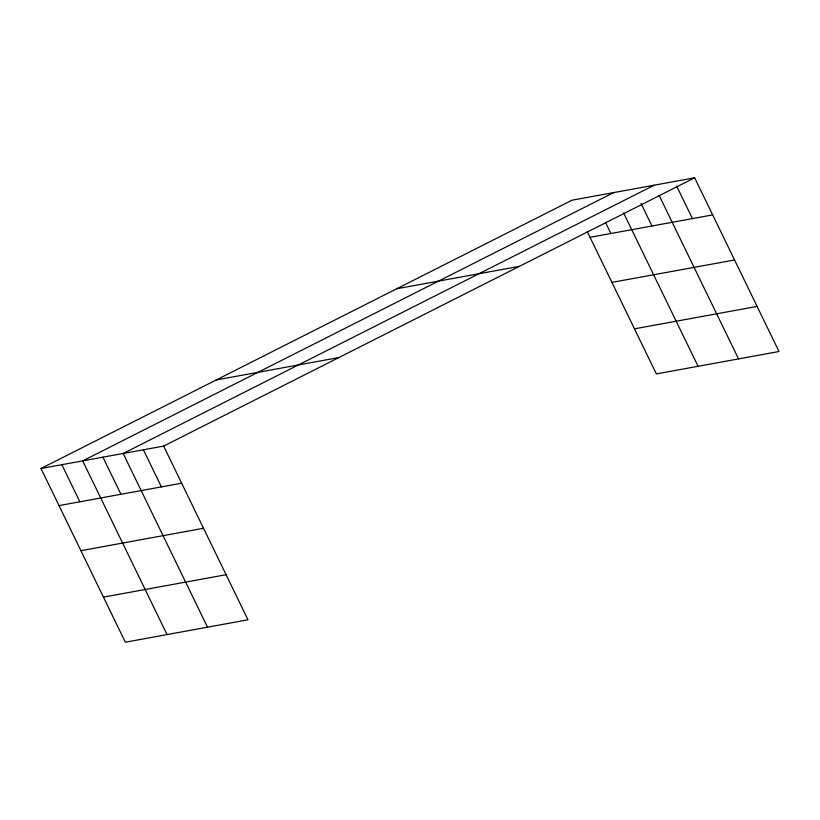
<?xml version="1.0" encoding="UTF-8"?>
<svg xmlns="http://www.w3.org/2000/svg" width="820" height="820" viewBox="0 0 820 820"><rect width="100%" height="100%" fill="white"/><g stroke="black" fill="none" stroke-linecap="round" stroke-linejoin="round"><path stroke-width="1.23" d="M41 468.497L163.631 446.09L247.978 619.797L125.347 642.203L41 468.497L572.022 200.203L694.653 177.796L779 351.503L656.369 373.91L587.304 231.681M613.719 192.587L82.697 460.881L167.044 634.577M654.186 185.197L123.164 453.491L207.511 627.187M163.631 446.09L694.653 177.796M590.041 237.308L712.672 214.901M396.788 288.742L519.419 266.336M611.925 282.387L734.556 259.981M216.234 379.957L338.865 357.561M634.475 328.83L757.116 306.424M59.019 505.602L181.65 483.195M80.903 550.681L203.534 528.275M103.453 597.124L226.084 574.717M676.602 185.996L692.439 218.602M659.095 195.314L738.533 358.893M641.045 203.503L651.972 225.992M623.548 212.821L698.066 366.294M605.426 222.251L610.89 233.495M143.397 449.79L161.417 486.885M102.93 457.181L120.94 494.286M61.849 464.694L79.858 501.789"/></g></svg>
